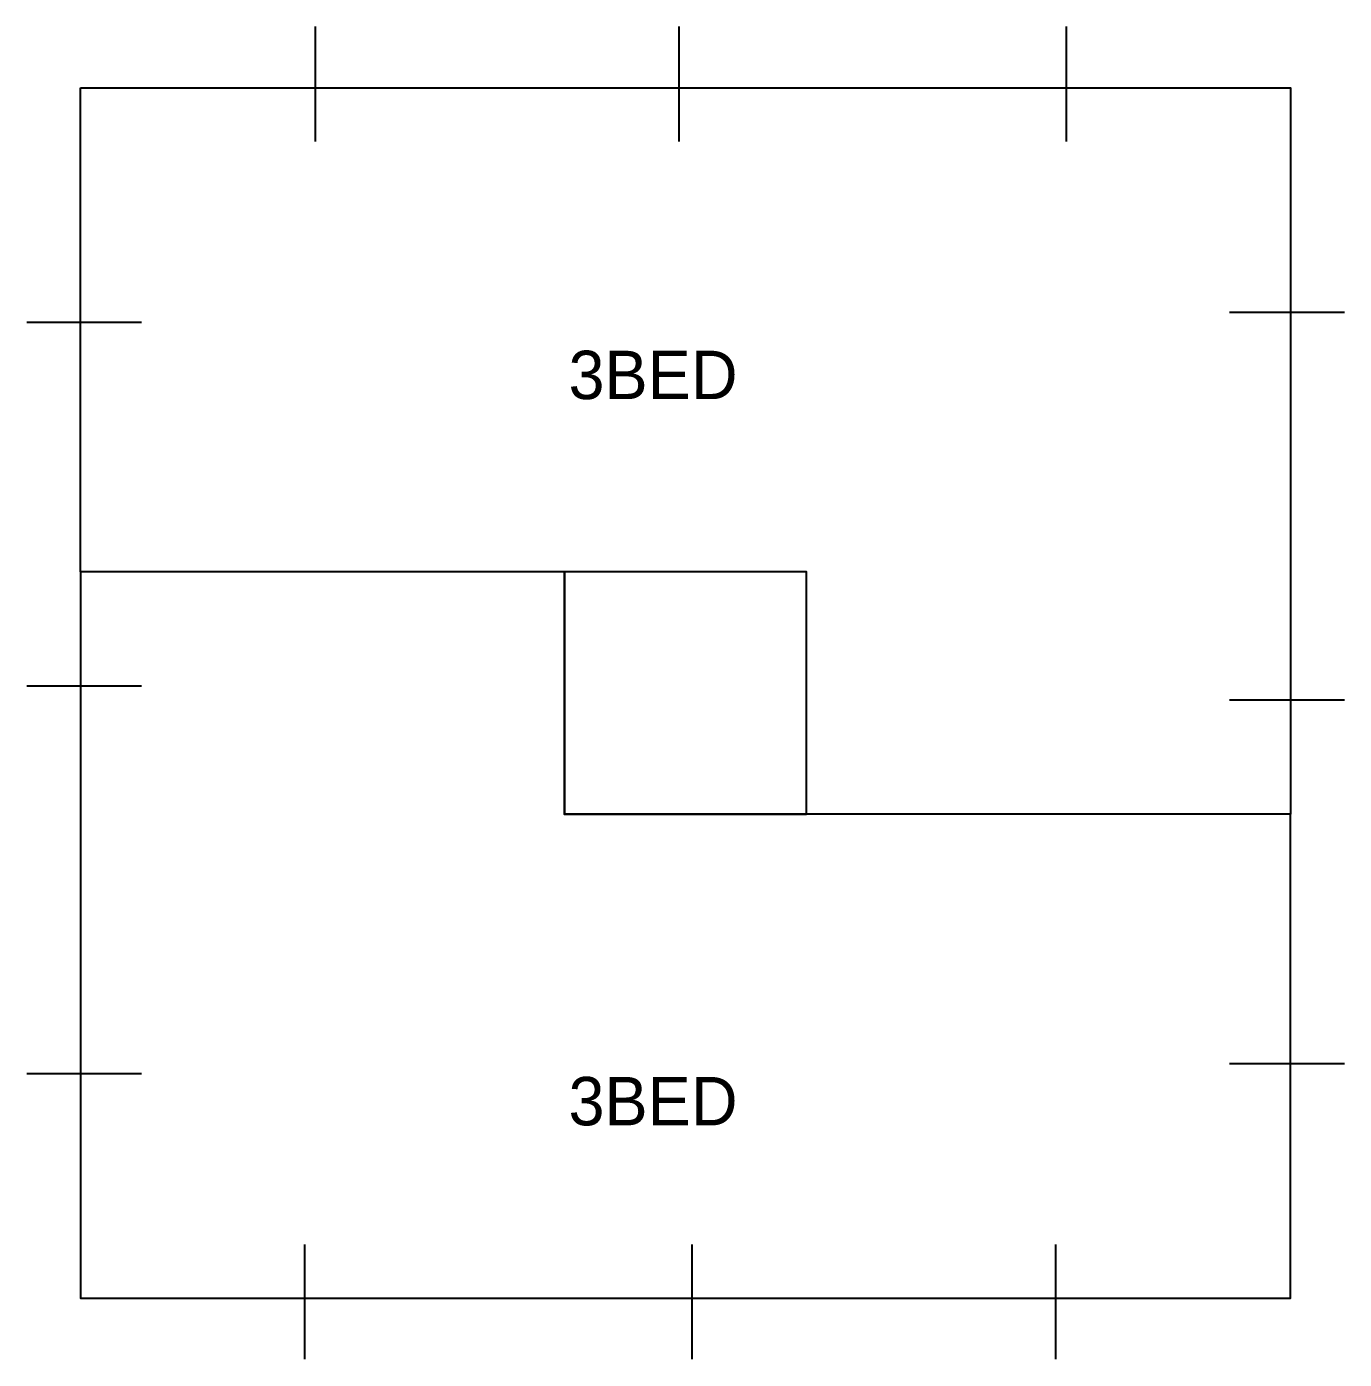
# Model space of a CAD drawing. Extents: x 5 to 235, y -216 to 226.
# Drawn here: x 207.56 to 234.78, y -26.64 to 0.89 of the extents above; entities that cross this region are included whole.
import ezdxf

# ---------------------------------------------------------------- set-up
doc = ezdxf.new("R2010")
doc.units = 0
doc.header["$LTSCALE"] = 1000
doc.layers.add('FLOORPLATE$T1$33V1', color=7, linetype='CONTINUOUS')

msp = doc.modelspace()

# ---------------------------------------------------------------- linework, layer by layer
at = {"layer": 'FLOORPLATE$T1$33V1'}
for p, q in [((213.518, 0.887), (213.518, -1.488)), ((221.028, 0.887), (221.028, -1.488)), ((229.036, 0.887), (229.036, -1.488)), ((209.932, -5.226), (207.558, -5.226)), ((232.405, -5.01), (234.78, -5.01)), ((209.932, -12.737), (207.558, -12.737)), ((232.405, -13.017), (234.78, -13.017)), ((232.405, -20.527), (234.78, -20.527)), ((209.932, -20.744), (207.558, -20.744)), ((213.302, -26.64), (213.302, -24.266)), ((221.309, -26.64), (221.309, -24.266)), ((228.819, -26.64), (228.819, -24.266))]:
    msp.add_line(p, q, dxfattribs=at)
for points in [[(208.669, -0.377), (233.669, -0.377), (233.669, -15.377), (223.669, -15.377), (223.669, -10.377), (208.669, -10.377)], [(208.669, -10.377), (208.669, -25.377), (233.669, -25.377), (233.669, -15.377), (218.669, -15.377), (218.669, -10.377)], [(218.669, -15.377), (223.669, -15.377), (223.669, -10.377), (218.669, -10.377)]]:
    msp.add_lwpolyline(points, close=True, dxfattribs=at)
msp.add_point((218.669, -15.377), dxfattribs=at)

# ---------------------------------------------------------------- texts
at = {"layer": 'FLOORPLATE$T1$33V1', "linetype": 'CONTINUOUS'}
for p in [(218.752, -6.807), (218.752, -21.807)]:
    msp.add_text('3BED', height=1, dxfattribs=at).set_placement(p)

doc.saveas('drawing.dxf')
